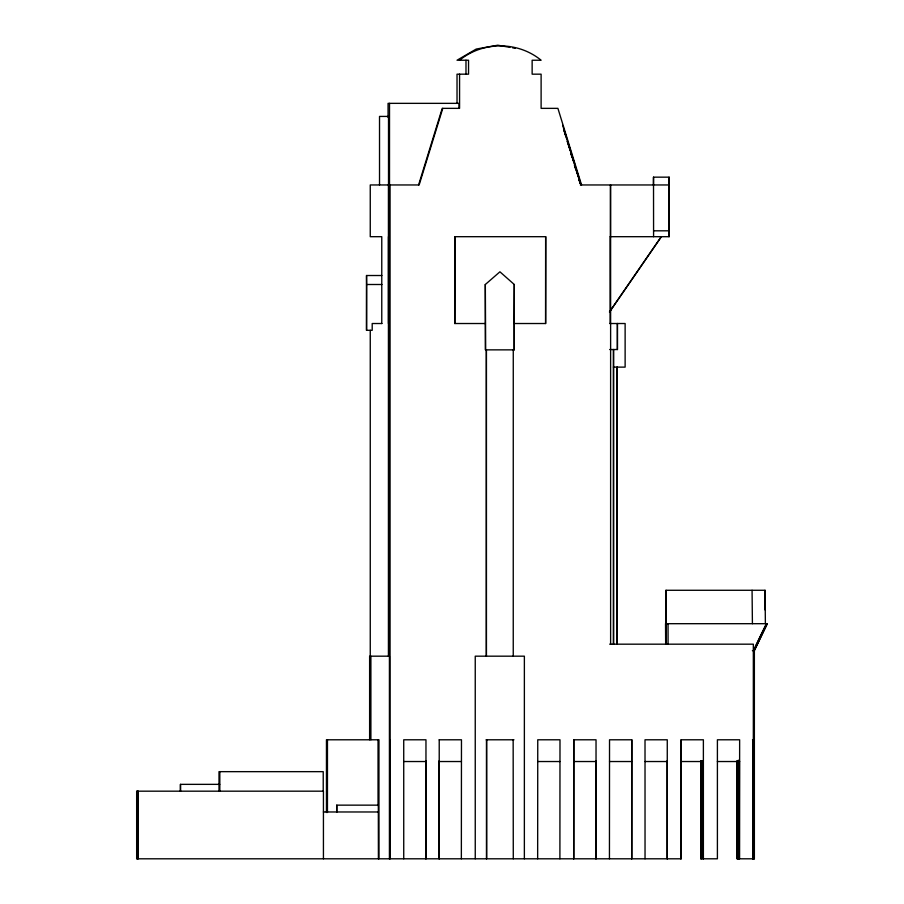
<?xml version="1.0" encoding="UTF-8"?>
<svg xmlns="http://www.w3.org/2000/svg" width="904" height="904" viewBox="0 0 904 904"><rect width="100%" height="100%" fill="white"/><g stroke="black" fill="none" stroke-linecap="round" stroke-linejoin="round"><path stroke-width="1.36" d="M454.859 323.519L454.927 236.69M545.553 323.519L545.632 236.69M381.827 275.517L366.538 275.517L366.459 330.31L372.199 330.31L372.199 323.519L381.917 323.519M653.445 184.958L653.513 177.161L669.118 177.161L669.186 236.69L610.042 236.69L610.121 323.519M669.118 177.161L669.05 236.69M180.393 791.181L180.472 784.356L219.751 784.356M336.683 811.973L336.751 805.148L378.324 805.148L378.403 858.8M665.66 623.692L665.999 590.278L765.044 590.278L765.383 623.692M764.84 609.771L765.044 590.278M418.586 184.958L442.226 108.356L459.571 108.356L459.571 74.173M442.779 108.356L419.14 184.958L389.511 184.958L389.511 103.35M753.337 650.643L766.309 623.692M756.038 645.739L763.112 631.048M754.444 649.411L766.829 623.692M767.157 623.692L754.185 650.643L754.185 858.8M737.099 858.8L754.365 858.8L754.365 650.643L767.338 623.692L665.536 623.692L665.66 644.179M609.443 311.948L661.253 236.69M609.578 311.948L661.389 236.69M485.324 284.5L499.923 271.81L514.286 284.5L514.286 349.859L485.437 349.859L485.324 284.5L485.561 349.859M459.571 60.229C482.928 41.132 517.755 41.132 541.112 60.229L532.14 60.229L532.14 74.173L541.112 74.173L541.112 108.356L557.904 108.356L581.543 184.958M461.356 858.8L461.469 739.788L439.208 739.788M389.138 184.958L370.256 184.958L370.256 236.69L381.77 236.69L381.77 323.519M580.379 184.958L669.186 184.958M653.581 230.814L669.186 230.814M389.059 236.69L388.483 236.69L388.483 323.519L389.059 323.519M366.538 275.517L366.617 284.5L381.917 284.5M514.286 284.5L514.048 323.519L545.677 323.519L545.756 236.69L454.814 236.69L454.735 323.519L485.437 323.519M609.691 323.519L625.127 323.519L625.127 367.126L613.42 367.126M609.691 349.532L617.5 349.532L617.5 323.519M609.691 644.179L753.337 644.179L753.337 858.8L753.224 739.788L752.512 739.788M752.41 650.643L754.365 650.643M389.793 739.788L389.793 858.8M486.115 739.788L513.958 739.788M573.678 858.8L573.78 739.788L596.03 739.788L596.03 858.8M631.794 858.8L631.794 739.788L609.533 739.788L609.443 858.8M681.028 858.8L681.13 739.788L703.38 739.788L703.38 858.8M403.726 761.53L425.965 761.53M439.208 761.53L461.447 761.53M537.756 761.53L559.994 761.53M573.78 761.53L596.019 761.53M609.533 761.53L631.772 761.53M645.015 761.53L667.265 761.53M681.13 761.53L703.369 761.53M717.38 761.53L739.63 761.53M323.417 811.973L378.403 811.973M700.95 858.8L700.95 760.784L700.837 858.8L717.403 858.8L717.403 739.788L739.641 739.788L739.529 858.8M509.946 47.37L497.799 45.2L476.205 49.065L457.028 60.229L468.543 60.229L468.543 74.173L457.028 74.173L457.028 102.886M512.647 47.855L515.348 48.341M562.661 125.306L581.069 184.958M563.746 129.283L566.605 138.561M567.418 141.216L580.504 183.636M563.644 129.283L565.689 135.916M567.181 141.216L570.187 150.493M573.87 162.426L570.853 153.149L571.995 157.126M574.537 165.082L578.368 177.003M580.413 183.636L579.035 179.659L580.176 183.636M574.447 165.082L575.667 169.048M752.071 590.278L752.41 623.692M665.999 590.278L666.35 644.179M336.751 805.148L336.83 811.973M180.472 784.356L180.54 791.181M653.513 177.161L653.581 236.69M753.857 650.643L753.857 858.8M753.676 650.643L753.676 858.8M752.964 739.788L753.066 858.8M752.795 739.788L752.795 858.8M752.682 739.788L752.682 858.8M739.099 760.784L738.986 858.8M738.817 760.784L738.817 858.8M738.704 760.784L738.704 858.8M738.534 760.343L738.534 858.8M738.206 760.343L738.206 858.8M738.026 760.784L738.026 858.8M737.913 760.784L737.913 858.8M737.641 760.784L737.743 858.8M737.472 760.784L737.472 858.8M737.359 760.784L737.359 858.8M737.099 760.784L737.201 858.8M703.267 760.784L703.267 858.8M702.996 760.784L703.109 858.8M701.108 760.784L701.21 858.8M681.141 739.788L681.141 858.8L136.662 858.8L136.662 791.181L323.429 791.181L323.429 858.8M680.757 760.784L680.87 858.8M668.045 623.692L668.079 644.179M667.276 858.8L667.265 739.788L645.015 739.788L645.038 858.8M667.163 760.784L667.163 858.8M666.203 623.692L666.203 644.179M665.807 623.692L665.807 644.179M631.772 739.788L631.681 858.8M617.319 323.519L617.319 349.532M617.319 367.126L617.319 644.179M616.991 367.126L616.991 644.179M613.601 349.532L613.601 644.179M613.42 349.532L613.42 644.179M610.618 184.958L610.618 644.179M610.403 184.958L610.403 236.69M595.928 760.784L595.928 858.8M573.791 739.788L573.791 858.8M559.904 858.8L559.994 739.788L537.756 739.788L537.654 858.8M524.365 858.8L524.376 656.18L475.244 656.18L475.255 858.8M514.173 323.519L514.173 349.859M513.269 349.859L513.246 656.18M513.156 739.788L513.28 858.8M486.634 739.788L486.634 858.8M486.397 349.859L486.397 656.18M486.51 739.788L486.51 858.8M486.363 349.859L486.363 656.18M465.989 60.229L465.989 74.173M459.017 108.356L459.017 103.35L388.065 103.35L388.065 117.418M439.22 739.788L439.22 858.8M439.118 760.784L439.118 858.8M425.976 858.8L425.965 739.788L403.726 739.788L403.738 858.8M425.874 760.784L425.874 858.8M390.065 184.958L390.065 858.8M389.421 858.8L389.421 656.18L369.623 656.18L369.623 739.788M389.138 656.18L389.059 116.424L379.522 116.424L379.522 184.958M388.867 323.519L388.788 275.517L388.697 323.519M388.517 116.424L388.517 184.958M388.426 184.958L388.426 656.18M378.957 858.8L378.957 739.788L326.457 739.788L326.457 812.515M378.041 739.788L378.041 805.52M370.889 656.18L370.889 739.788M370.256 330.31L370.256 656.18M366.617 284.5L366.617 330.31M327.451 739.788L327.451 812.515M323.225 791.181L323.225 771.654L219.005 771.654L219.005 791.181M219.819 771.654L219.819 791.181M138.086 791.181L138.086 858.8M137.871 791.181L137.871 858.8M137.058 791.181L137.058 858.8M739.37 858.8L739.37 760.784L739.257 858.8"/></g></svg>
